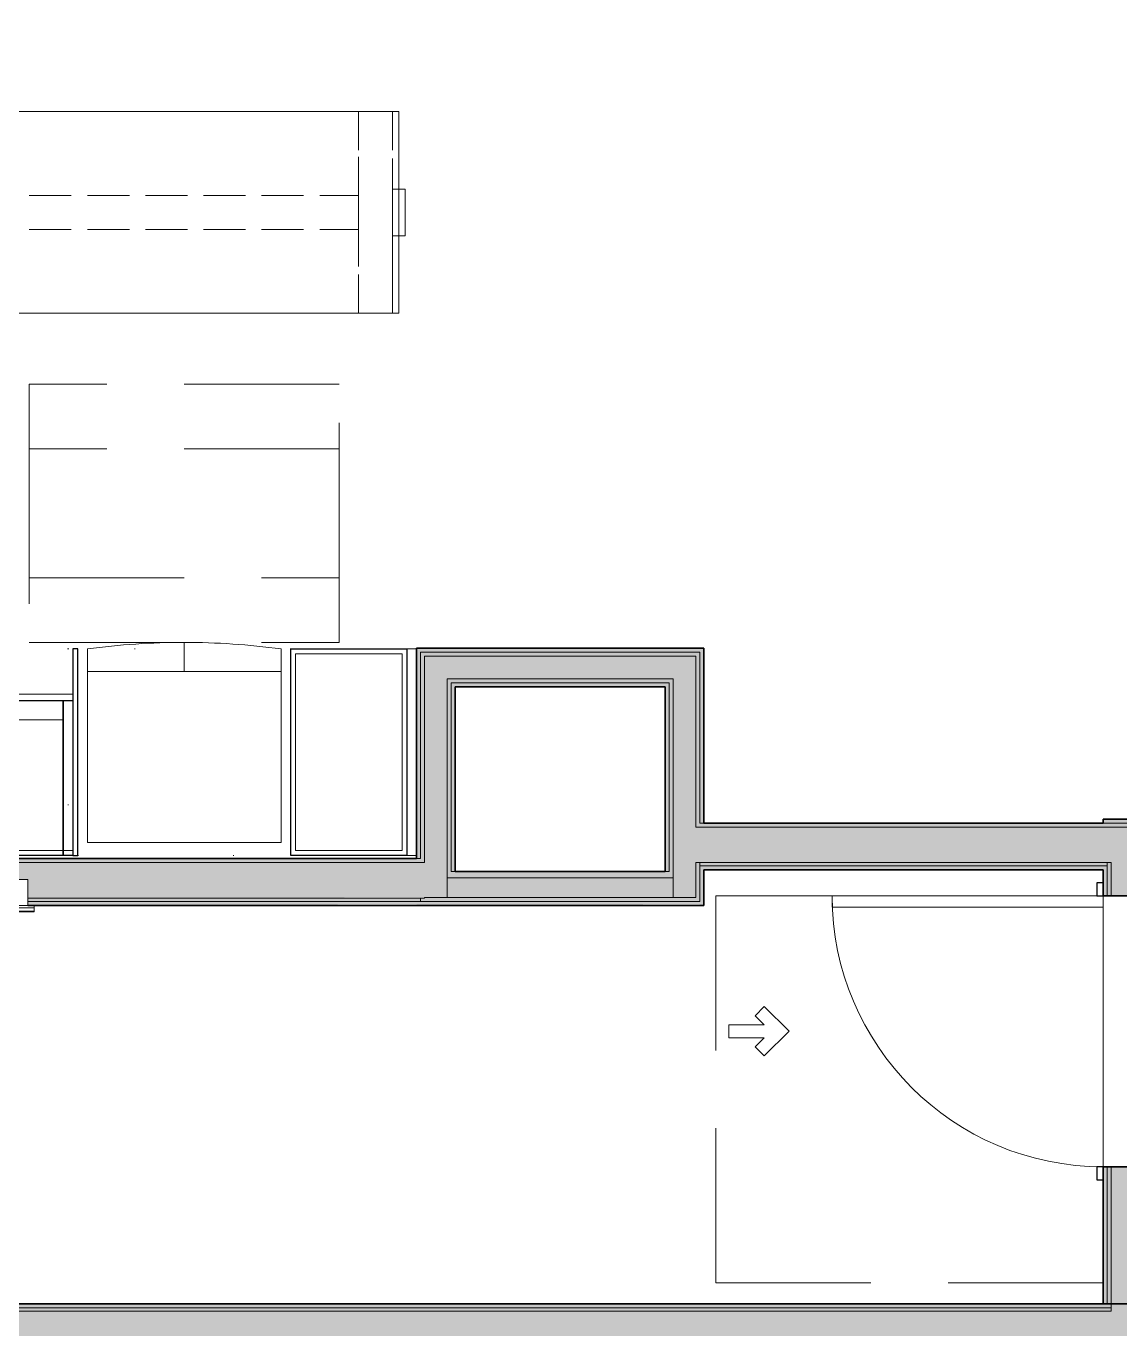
# Model space of a CAD drawing. Header units: inches. Extents: x 6 to 8416, y -388 to 6104.
# Drawn here: x 4673.2 to 4842.6, y 265.3 to 467.2 of the extents above; entities that cross this region are included whole.
import ezdxf

# ---------------------------------------------------------------- set-up
doc = ezdxf.new("R2010")
doc.units = ezdxf.units.IN
doc.header["$MEASUREMENT"] = 0
for name, pattern in [('Dash 1_16_', [48, 24, -24]), ('Dot 1_16_', [24, 0, -24]), ('Hidden 1_16_', [36, 24, -12]), ('Hidden 1_8_', [9, 6, -3])]:
    doc.linetypes.add(name, pattern=pattern)
for name, color, linetype, lineweight in [('A-DOOR', 31, 'Continuous', 18), ('A-DOOR-FRAM', 31, 'Continuous', 25), ('A-GENM', 13, 'Continuous', 18), ('A-ROOM', 32, 'Continuous', 13), ('A-WALL', 113, 'Continuous', 25), ('A-WALL-PATT', 111, 'Continuous', 35), ('I-WALL', 2, 'Continuous', 25), ('Q-CASE', 31, 'Continuous', 18), ('Q-SPCQ', 91, 'Continuous', 18)]:
    doc.layers.add(name, color=color, linetype=linetype, lineweight=lineweight)

# ---------------------------------------------------------------- blocks, each defined once
blk = doc.blocks.new('Single-Flush-ICC ADA-AM - 42_ x 84_-90-6236718-LEVEL 3 - PLAN Copy 1 Copy 1')
at = {"layer": 'A-DOOR'}
for p, q in [((19.25, 46), (21, 46)), ((19.25, 4), (19.25, 46)), ((21, 4), (21, 46)), ((19.25, 4), (21, 4))]:
    blk.add_line(p, q, dxfattribs=at)
at = {"layer": 'A-DOOR', "lineweight": 9}
blk.add_arc((21, 4), 42, 90, 180, dxfattribs=at)
at = {"layer": 'A-DOOR-FRAM'}
for p, q in [((-21, 5), (-23, 5)), ((-23, 5), (-23, 4)), ((-21, 4), (-21, 5)), ((23, 5), (21, 5)), ((21, 5), (21, 4)), ((23, 4), (23, 5)), ((-23, 4), (-21, 4)), ((21, 4), (23, 4)), ((-21, -4), (-23, -4)), ((-23, -4), (-23, -5)), ((-21, -5), (-21, -4)), ((23, -4), (21, -4)), ((21, -4), (21, -5)), ((23, -5), (23, -4)), ((-23, -5), (-21, -5)), ((21, -5), (23, -5))]:
    blk.add_line(p, q, dxfattribs=at)
blk = doc.blocks.new('GM Door Pull Clearance-ICC ADA-AM - GM Door Pull Clearance-ICC ADA-AM-6236719-LEVEL 3 - PLAN Copy 1 Copy 1')
at = {"layer": 'A-GENM', "linetype": 'Hidden 1_16_', "lineweight": 9}
for p, q in [((-39, 4), (-39, 64)), ((-39, 64), (21, 64)), ((21, 64), (21, 5)), ((-1, 62), (-1, 56.5)), ((-1, 62), (1, 62)), ((1, 62), (1, 56.5)), ((-2.41, 57.91), (-3.83, 56.5)), ((-1, 56.5), (-2.41, 57.91)), ((1, 56.5), (2.41, 57.91)), ((2.41, 57.91), (3.83, 56.5)), ((-3.83, 56.5), (0, 52.67)), ((3.83, 56.5), (0, 52.67)), ((21, 4), (-21, 4))]:
    blk.add_line(p, q, dxfattribs=at)
blk = doc.blocks.new('GM KT - Type B_L4_2 - TS - Non-Recessed at Wall-12867566-LEVEL 3 - PLAN Copy 1 Copy 1')
at = {"layer": 'A-GENM', "lineweight": 9}
for p, q in [((-72, 0), (-88.5, 0)), ((-88.5, 0), (-88.5, -0.75)), ((-88.5, -0.75), (-88.5, 0)), ((-88.5, 0), (-72, 0)), ((-0.75, 0), (-88.5, 0)), ((-88.5, 0), (-0.75, 0)), ((-88.5, 0), (-88.5, -0.75)), ((-88.5, 0), (-88.5, -0.75)), ((-88.5, -0.75), (-88.5, -25)), ((-88.5, -25), (-88.5, -0.75)), ((-0.75, -0.75), (-88.5, -0.75)), ((-88.5, -0.75), (-0.75, -0.75)), ((-72, -0.75), (-72, 0)), ((-72, 0), (-72, -0.75)), ((-72, -25), (-72, -0.75)), ((-72, -0.75), (-72, -25)), ((-0.75, 0), (-42, 0)), ((-42, 0), (-42, -0.75)), ((-42, -0.75), (-42, 0)), ((-42, 0), (-0.75, 0)), ((-42, -0.75), (-42, -25)), ((-42, -25), (-42, -0.75)), ((-88.5, -25), (-72, -25)), ((-72, -25), (-88.5, -25)), ((-42, -25), (-25, -25)), ((-25, -25), (-42, -25)), ((-25, -25), (-25, -148.5)), ((-25, -148.5), (-25, -25)), ((-20.87, -48), (-6.62, -48)), ((-6.62, -48), (-20.87, -48)), ((-21.62, -68.25), (-21.62, -48.75)), ((-21.62, -48.75), (-21.62, -68.25)), ((-5.87, -48.75), (-5.87, -58.12)), ((-5.87, -58.12), (-5.87, -48.75)), ((-5.87, -58.12), (-5.87, -58.81)), ((-5.87, -58.81), (-5.87, -58.12)), ((-5.87, -58.88), (-5.87, -68.25)), ((-5.87, -68.25), (-5.87, -58.88)), ((-6.62, -69), (-20.87, -69)), ((-20.87, -69), (-6.62, -69)), ((-0.75, -148.5), (-0.75, -128.5)), ((-0.75, -128.5), (-0.75, -148.5)), ((0, -148.5), (0, -128.5)), ((0, -128.5), (0, -148.5)), ((0, -148.5), (0, -128.5)), ((0, -128.5), (0, -148.5)), ((-25, -148.5), (-0.75, -148.5)), ((-0.75, -148.5), (-25, -148.5)), ((-0.75, -148.5), (0, -148.5)), ((0, -148.5), (-0.75, -148.5)), ((0, -148.5), (-0.75, -148.5)), ((-0.75, -148.5), (0, -148.5))]:
    blk.add_line(p, q, dxfattribs=at)
for centre, start, end in [((-20.87, -48.75), 90, 180), ((-20.87, -48.75), 90, 180), ((-6.62, -48.75), 360, 90), ((-6.62, -48.75), 360, 90), ((-20.87, -68.25), 180, 270), ((-20.87, -68.25), 180, 270), ((-6.62, -68.25), 270, 360), ((-6.62, -68.25), 270, 360)]:
    blk.add_arc(centre, 0.75, start, end, dxfattribs=at)
blk = doc.blocks.new('CW - LW - Filler - AM - 1 1_2_ W x 24_ D x H-V881-LEVEL 3 - PLAN Copy 1 Copy 1')
at = {"layer": 'Q-CASE', "lineweight": 9}
for p, q in [((18.24, 0), (18.24, -0.75)), ((18.24, -0.75), (18.24, 0)), ((18.24, 0), (19.74, 0)), ((19.74, 0), (18.24, 0)), ((18.24, -0.75), (18.24, 0)), ((18.24, 0), (19.74, 0)), ((18.24, -0.75), (18.24, -24)), ((18.24, -24), (18.24, -0.75)), ((18.24, -24), (18.24, -0.75)), ((19.74, 0), (19.74, -0.75)), ((19.74, -0.75), (19.74, 0)), ((19.74, 0), (19.74, -0.75)), ((19.74, -0.75), (19.74, -24)), ((19.74, -21), (19.74, -0.75)), ((19.74, -0.75), (19.74, -21)), ((19.74, -24), (19.74, -21)), ((19.74, -21), (19.74, -24)), ((19.74, -24), (18.24, -24)), ((19.74, -24), (18.24, -24)), ((19.74, -24), (18.24, -24)), ((18.24, -24), (19.74, -24))]:
    blk.add_line(p, q, dxfattribs=at)
at = {"layer": 'Q-CASE', "lineweight": 25}
for p, q in [((18.24, -0.75), (18.24, 0)), ((18.24, 0), (19.74, 0)), ((18.24, -24), (18.24, -0.75)), ((19.74, 0), (19.74, -0.75)), ((19.74, -0.75), (19.74, -24)), ((19.74, -24), (18.24, -24))]:
    blk.add_line(p, q, dxfattribs=at)
blk = doc.blocks.new('CW - UP - Filler - AM - 1 1_2_ W x 14_ D x H-2223693-LEVEL 3 - PLAN Copy 1 Copy 1')
at = {"layer": 'Q-CASE', "linetype": 'Dot 1_16_', "lineweight": 9}
for p, q in [((17.49, 0), (18.99, 0)), ((18.99, -14), (17.49, -14))]:
    blk.add_line(p, q, dxfattribs=at)
blk = doc.blocks.new('CW - UP - Single Door - AM - 15_ W x 14_ D x H-5099638-LEVEL 3 - PLAN Copy 1 Copy 1')
at = {"layer": 'Q-CASE', "linetype": 'Dot 1_16_', "lineweight": 9}
for p, q in [((3.74, 0), (18.74, 0)), ((18.74, -14), (3.74, -14))]:
    blk.add_line(p, q, dxfattribs=at)
blk = doc.blocks.new('CW - LW - Single Door _ Drawer - AM - 15_ W x 24_ D x H - 6_ Top Drawer-V887-LEVEL 3 - PLAN Copy 1 Copy 1')
at = {"layer": 'Q-CASE', "lineweight": 9}
for p, q in [((3.74, 0), (3.74, -0.75)), ((3.74, -0.75), (3.74, 0)), ((3.74, 0), (18.74, 0)), ((18.74, 0), (3.74, 0)), ((18.74, 0), (18.74, -0.75)), ((18.74, -0.75), (18.74, 0)), ((3.74, 0), (3.74, -0.75)), ((3.74, -0.75), (3.74, 0)), ((3.74, 0), (18.74, 0)), ((18.74, 0), (3.74, 0)), ((3.74, -0.75), (3.74, -21)), ((3.74, -21), (3.74, -0.75)), ((3.74, -0.75), (3.74, -24)), ((3.74, -24), (3.74, -0.75)), ((18.74, 0), (18.74, -0.75)), ((18.74, -0.75), (18.74, 0)), ((18.74, -0.75), (18.74, -21)), ((18.74, -21), (18.74, -0.75)), ((18.74, -0.75), (18.74, -24)), ((18.74, -24), (18.74, -0.75)), ((18.74, -21), (3.74, -21)), ((18.74, -21), (3.74, -21)), ((18.74, -24), (3.74, -24)), ((18.74, -24), (3.74, -24)), ((3.74, -24), (18.74, -24))]:
    blk.add_line(p, q, dxfattribs=at)
at = {"layer": 'Q-CASE', "lineweight": 25}
for p, q in [((3.74, -0.75), (3.74, 0)), ((3.74, 0), (18.74, 0)), ((3.74, -24), (3.74, -0.75)), ((18.74, 0), (18.74, -0.75)), ((18.74, -0.75), (18.74, -24)), ((18.74, -24), (3.74, -24))]:
    blk.add_line(p, q, dxfattribs=at)
blk = doc.blocks.new('CW - FL - Single UP _ LW Doors - AM - 18_ W x 32_ D x H-V890-LEVEL 3 - PLAN Copy 1 Copy 1')
at = {"layer": 'Q-CASE', "lineweight": 9}
for p, q in [((0.74, 0), (0.74, 32)), ((18.74, 32), (0.74, 32)), ((0.74, 32), (18.74, 32)), ((0.74, 0), (0.74, 32)), ((0.74, 32), (18.74, 32)), ((1.49, 31.25), (17.99, 31.25)), ((1.49, 0.75), (1.49, 31.25)), ((1.49, 31.25), (1.49, 0.75)), ((17.99, 31.25), (1.49, 31.25)), ((17.99, 31.25), (17.99, 0.75)), ((17.99, 0.75), (17.99, 31.25)), ((18.74, 32), (18.74, 0)), ((18.74, 32), (18.74, 0)), ((18.74, 32), (18.74, 29)), ((18.74, 32), (18.74, 0)), ((18.74, 0), (0.74, 0)), ((18.74, 0), (0.74, 0)), ((0.74, 0), (18.74, 0)), ((17.99, 0.75), (1.49, 0.75)), ((1.49, 0.75), (17.99, 0.75))]:
    blk.add_line(p, q, dxfattribs=at)
at = {"layer": 'Q-CASE', "lineweight": 25}
for p, q in [((0.74, 0), (0.74, 32)), ((0.74, 32), (18.74, 32)), ((18.74, 32), (18.74, 0)), ((18.74, 0), (0.74, 0))]:
    blk.add_line(p, q, dxfattribs=at)
blk = doc.blocks.new('CW - LW - Filler - AM - 0 3_4_ W x 32_ D x H-V891-LEVEL 3 - PLAN Copy 1 Copy 1')
at = {"layer": 'Q-CASE', "lineweight": 9}
for p, q in [((18.61, 25), (18.61, 32)), ((19.36, 32), (18.61, 32)), ((18.61, 32), (19.36, 32)), ((18.61, 0), (18.61, 32)), ((19.36, 32), (18.61, 32)), ((18.61, 32), (18.61, 25)), ((18.61, 32), (19.36, 32)), ((19.36, 32), (19.36, 0)), ((19.36, 32), (19.36, 0)), ((19.36, 0), (19.36, 32)), ((18.61, 24), (18.61, 25)), ((18.61, 25), (18.61, 24)), ((18.61, 0.75), (18.61, 24)), ((18.61, 24), (18.61, 0.75)), ((18.61, 0), (18.61, 0.75)), ((18.61, 0.75), (18.61, 0)), ((19.36, 0), (18.61, 0)), ((19.36, 0), (18.61, 0)), ((18.61, 0), (19.36, 0))]:
    blk.add_line(p, q, dxfattribs=at)
at = {"layer": 'Q-CASE', "lineweight": 25}
for p, q in [((19.36, 32), (18.61, 32)), ((18.61, 32), (18.61, 0)), ((19.36, 0), (19.36, 32)), ((18.61, 0), (19.36, 0))]:
    blk.add_line(p, q, dxfattribs=at)
blk = doc.blocks.new('CW - LW - Filler - Toe Kick - AM - 1 1_2_ W x 32_ D x H-V892-LEVEL 3 - PLAN Copy 1 Copy 1')
at = {"layer": 'Q-CASE', "lineweight": 9}
for p, q in [((18.24, 0), (18.24, 32)), ((18.24, 32), (19.74, 32)), ((18.24, 32), (19.74, 32)), ((18.24, 0), (18.24, 32)), ((18.24, 32), (18.24, 0)), ((18.24, 32), (19.74, 32)), ((18.24, 32), (19.74, 32)), ((19.74, 32), (19.74, 0)), ((19.74, 32), (19.74, 0)), ((19.74, 0), (19.74, 32)), ((19.74, 0), (18.24, 0)), ((19.74, 0), (18.24, 0)), ((18.24, 0), (19.74, 0))]:
    blk.add_line(p, q, dxfattribs=at)
blk = doc.blocks.new('CW - UP - Filler - AM - 1 1_2_ W x 32_ D x H-2223518-LEVEL 3 - PLAN Copy 1 Copy 1')
at = {"layer": 'Q-CASE', "linetype": 'Dot 1_16_', "lineweight": 9}
for p, q in [((18.99, 32), (17.49, 32)), ((17.49, 32), (17.49, 0)), ((17.49, 0), (18.99, 0))]:
    blk.add_line(p, q, dxfattribs=at)
blk = doc.blocks.new('CW - UP - Double Doors - AM - 33_ W x 32_ D x H-2223519-LEVEL 3 - PLAN Copy 1 Copy 1')
at = {"layer": 'Q-CASE', "linetype": 'Dot 1_16_', "lineweight": 9}
for p, q in [((18.74, 32), (-14.26, 32)), ((-14.26, 0), (18.74, 0))]:
    blk.add_line(p, q, dxfattribs=at)
blk = doc.blocks.new('z Nested-Refrigerator-French Door-AM - z Nested-Refrigerator-French Door-AM-17862062-LEVEL 3 - PLAN Copy 1 Copy 1')
at = {"layer": 'Q-SPCQ'}
for p, q in [((0.1875, 26.5), (0.1875, 31)), ((-14.8125, 0), (-14.8125, 30)), ((15.1875, 30), (15.1875, 0)), ((-14.8125, 26.5), (15.1875, 26.5)), ((15.1875, 0), (-14.8125, 0))]:
    blk.add_line(p, q, dxfattribs=at)
for start, end in [(90, 97.62815), (82.37185, 90)]:
    blk.add_arc((0.1875, -82), 113, start, end, dxfattribs=at)
blk = doc.blocks.new('z Nested-Clearance-Rectangle-AM - Clearance-2223516-LEVEL 3 - PLAN Copy 1 Copy 1')
at = {"layer": 'A-GENM', "linetype": 'Hidden 1_16_', "lineweight": 9}
for p, q in [((15, 48), (-15, 48)), ((-15, 48), (-15, 0)), ((15, 0), (15, 48)), ((-15, 0), (15, 0))]:
    blk.add_line(p, q, dxfattribs=at)
blk = doc.blocks.new('GM IS - Type B_5 - island small AM - Type B - Island 4 - 6_ WIDE-V1015-LEVEL 3 - PLAN Copy 1 Copy 1')
at = {"layer": 'A-GENM', "lineweight": 9}
for p, q in [((0, 31.25), (-72, 31.25)), ((-72, 31.25), (-72, 0)), ((-72, 0), (-72, 31.25)), ((-72, 31.25), (0, 31.25)), ((0, 0), (0, 31.25)), ((0, 31.25), (0, 0)), ((-72, 0), (0, 0)), ((0, 0), (-72, 0))]:
    blk.add_line(p, q, dxfattribs=at)
at = {"layer": 'A-GENM', "linetype": 'Hidden 1_8_', "lineweight": 9}
for p, q in [((-71, 31.25), (-71, 0)), ((-65.75, 31.25), (-71, 31.25)), ((-71, 31.25), (-65.75, 31.25)), ((-71, 19.25), (-71, 31.25)), ((-71, 31.25), (-71, 0)), ((-65.75, 31.25), (-71, 31.25)), ((-71, 31.25), (-65.75, 31.25)), ((-71, 19.25), (-71, 31.25)), ((-71, 0), (-71, 31.25)), ((-71, 31.25), (-71, 0)), ((-71, 31.25), (-65.75, 31.25)), ((-65.75, 0), (-65.75, 31.25)), ((-65.75, 31.25), (-65.75, 18.25)), ((-65.75, 0), (-65.75, 31.25)), ((-65.75, 31.25), (-65.75, 18.25)), ((-65.75, 31.25), (-65.75, 0)), ((-6.25, 31.25), (-6.25, 0)), ((-1, 31.25), (-6.25, 31.25)), ((-6.25, 31.25), (-1, 31.25)), ((-6.25, 18.25), (-6.25, 31.25)), ((-6.25, 31.25), (-6.25, 0)), ((-6.25, 31.25), (-1, 31.25)), ((-1, 0), (-1, 31.25)), ((-1, 31.25), (-1, 19.25)), ((-1, 31.25), (-1, 0)), ((-71, 12), (-71, 19.25)), ((-71, 12), (-71, 19.25)), ((-6.25, 18.25), (-65.75, 18.25)), ((-65.75, 18.25), (-65.75, 13)), ((-65.75, 13), (-65.75, 18.25)), ((-65.75, 18.25), (-6.25, 18.25)), ((-65.75, 18.25), (-65.75, 13)), ((-65.75, 18.25), (-65.75, 13)), ((-65.75, 18.25), (-6.25, 18.25)), ((-6.25, 13), (-6.25, 18.25)), ((-6.25, 18.25), (-6.25, 13)), ((-6.25, 13), (-6.25, 18.25)), ((-1, 19.25), (-1, 12)), ((-65.75, 13), (-6.25, 13)), ((-6.25, 13), (-65.75, 13)), ((-65.75, 13), (-65.75, 0)), ((-65.75, 13), (-65.75, 0)), ((-6.25, 13), (-65.75, 13)), ((-6.25, 0), (-6.25, 13)), ((-71, 0), (-71, 12)), ((-71, 0), (-71, 12)), ((-1, 12), (-1, 0)), ((-71, 0), (-65.75, 0)), ((-65.75, 0), (-71, 0)), ((-71, 0), (-65.75, 0)), ((-65.75, 0), (-71, 0)), ((-71, 0), (-65.75, 0)), ((-6.25, 0), (-1, 0)), ((-1, 0), (-6.25, 0)), ((-6.25, 0), (-1, 0))]:
    blk.add_line(p, q, dxfattribs=at)
blk = doc.blocks.new('GM Outlet Zone-AM - GM Outlet Zone-AM-V1029-LEVEL 3 - PLAN Copy 1 Copy 1')
at = {"layer": 'A-GENM', "linetype": 'Dash 1_16_', "lineweight": 9}
for p, q in [((-3.62, 0), (3.63, 0)), ((3.63, 0), (-3.62, 0)), ((-3.62, -1), (-3.62, 0)), ((-3.62, 0), (-3.62, -1)), ((-3.62, -2), (-3.62, -1)), ((-3.62, -1), (-3.62, -2)), ((-3.62, -2), (3.63, -2)), ((3.63, -2), (-3.62, -2)), ((3.63, 0), (3.63, -1)), ((3.63, 0), (3.63, -1)), ((3.63, -1), (3.63, -2)), ((3.63, -1), (3.63, -2))]:
    blk.add_line(p, q, dxfattribs=at)
blk = doc.blocks.new('SE Fire Extinguisher Cabinet-Semi Recessed-WH-AM - 9 1_2 x 5 x 24_-19824902-LEVEL 3 - PLAN Copy 1 Copy 1')
at = {"layer": 'Q-SPCQ'}
for p, q in [((-9.07, 3.62), (-9.07, 4.62)), ((-9.07, 4.62), (0.43, 4.62)), ((-9.07, 3.62), (-9.07, 4.5)), ((-9.07, 4.5), (0.43, 4.5)), ((0.43, 4.62), (0.43, 3.62)), ((0.43, 4.5), (0.43, 3.62)), ((-9.07, 4), (0.43, 4)), ((0.43, 3.62), (-9.07, 3.62)), ((-0.57, 3.62), (-8.07, 3.62)), ((-8.07, 3.62), (-8.07, -0.38)), ((-0.57, -0.38), (-0.57, 3.62)), ((-8.07, -0.38), (-0.57, -0.38))]:
    blk.add_line(p, q, dxfattribs=at)

msp = doc.modelspace()

# ---------------------------------------------------------------- hatches: boundary and pattern name
at = {"layer": 'A-WALL-PATT'}
for points in [[(4772.16533733, 370.18577679), (4777.54033733, 370.18577679), (4777.54033733, 370.81077679), (4733.66533733, 370.81077679), (4733.66533733, 370.18577679), (4747.18553685, 370.18577679)], [(4747.18553685, 369.56077679), (4776.91533733, 369.56077679), (4776.91533733, 370.18577679), (4734.29033733, 370.18577679), (4734.29033733, 369.56077679), (4734.91533733, 369.56077679)], [(4772.79033733, 365.43577679), (4772.79033733, 366.06077679), (4738.41533733, 366.06077679), (4738.41533733, 365.43577679), (4772.16533733, 365.43577679)], [(4739.04033733, 335.18577679), (4739.04033733, 365.43577679), (4738.41533733, 365.43577679), (4738.41533733, 335.18577679)], [(4773.41533733, 335.18577679), (4773.41533733, 366.06077679), (4772.79033733, 366.06077679), (4772.79033733, 335.18577679)], [(4739.66533733, 336.18577679), (4739.66533733, 364.81077679), (4739.04033733, 364.81077679), (4739.04033733, 336.18577679)], [(4734.29033733, 337.56077679), (4734.29033733, 338.18577679), (4592.04033733, 338.18577679), (4592.04033733, 337.56077679), (4733.66533733, 337.56077679)], [(4772.16533733, 335.18577679), (4772.79033733, 335.18577679), (4772.79033733, 336.18577679), (4739.04033733, 336.18577679), (4739.04033733, 335.18577679), (4764.05678685, 335.18577679)], [(4831.54178685, 336.43577679), (4840.04033733, 336.43577679), (4840.04033733, 337.06077679), (4778.16533733, 337.06077679), (4778.16533733, 336.43577679), (4814.67053685, 336.43577679)], [(4776.91533733, 331.56077679), (4776.91533733, 332.18577679), (4734.91533733, 332.06077679), (4734.91533733, 331.56077679), (4772.16533733, 331.56077679)]]:
    msp.add_hatch(color=10, dxfattribs=at).paths.add_polyline_path(points)
at = {"layer": 'A-WALL-PATT', "lineweight": 25}
h = msp.add_hatch(color=10, dxfattribs=at)
h.paths.add_polyline_path([(4734.29033733, 330.93577679), (4734.29033733, 331.56077679), (4733.66533733, 331.56077679), (4733.66533733, 330.93577679)])
h.paths.add_polyline_path([(4734.29033733, 338.18577679), (4734.29033733, 370.18577679), (4733.66533733, 370.18577679), (4733.66533733, 338.18577679)])
at = {"layer": 'A-WALL-PATT'}
h = msp.add_hatch(color=10, dxfattribs=at)
h.paths.add_polyline_path([(4734.29033733, 331.56077679), (4734.91533733, 331.56077679), (4734.91533733, 332.06077679), (4734.29033733, 332.06077679)])
h.paths.add_polyline_path([(4734.29033733, 337.56077679), (4734.91533733, 337.56077679), (4734.91533733, 369.56077679), (4734.29033733, 369.56077679), (4734.29033733, 338.18577679)])
h = msp.add_hatch(color=10, dxfattribs=at)
h.paths.add_polyline_path([(4777.54033733, 331.56077679), (4777.54033733, 337.56077679), (4776.91533733, 337.56077679), (4776.91533733, 331.56077679)])
h.paths.add_polyline_path([(4777.54033733, 343.06077679), (4777.54033733, 370.18577679), (4776.91533733, 370.18577679), (4776.91533733, 343.06077679)])
h = msp.add_hatch(color=10, dxfattribs=at)
h.paths.add_polyline_path([(4777.54033733, 330.93577679), (4778.16533733, 331.11156081), (4778.16533733, 337.06077679), (4777.54033733, 337.06077679), (4777.54033733, 331.11156081)])
h.paths.add_polyline_path([(4778.16533733, 343.68577679), (4778.16533733, 370.81077679), (4777.54033733, 370.81077679), (4777.54033733, 343.68577679)])
at = {"layer": 'A-WALL-PATT', "lineweight": 25}
for points in [[(4772.16533733, 364.81077679), (4772.16533733, 365.43577679), (4739.04033733, 365.43577679), (4739.04033733, 364.81077679), (4747.18553685, 364.81077679)], [(4772.16533733, 336.18577679), (4772.79033733, 336.18577679), (4772.79033733, 365.43577679), (4772.16533733, 365.43577679), (4772.16533733, 340.95243581)], [(4831.54178685, 343.06077679), (4840.66533733, 343.06077679), (4840.66533733, 343.68577679), (4777.54033733, 343.68577679), (4777.54033733, 343.06077679), (4814.67053685, 343.06077679)], [(4734.29033733, 330.93577679), (4777.54033733, 331.11156081), (4777.54033733, 331.56077679), (4734.29033733, 331.56077679), (4734.29033733, 331.11156081)], [(4840.04033733, 268.56077679), (4840.66533733, 268.56077679), (4840.66533733, 269.18577679), (4529.54033733, 269.18577679), (4529.54033733, 268.56077679), (4831.54178685, 268.56077679)]]:
    msp.add_hatch(color=10, dxfattribs=at).paths.add_polyline_path(points)
at = {"layer": 'A-WALL-PATT'}
h = msp.add_hatch(color=10, dxfattribs=at)
h.paths.add_polyline_path([(4840.66533733, 269.18577679), (4840.66533733, 290.43577679), (4840.04033733, 290.43577679), (4840.04033733, 269.18577679)])
h.paths.add_polyline_path([(4840.04033733, 332.43577679), (4840.66533733, 332.43577679), (4840.66533733, 337.06077679), (4840.04033733, 337.06077679), (4840.04033733, 336.43577679)])
h.paths.add_polyline_path([(4840.66533733, 343.68577679), (4840.66533733, 344.31077679), (4840.04033733, 344.31077679), (4840.04033733, 343.68577679)])
h = msp.add_hatch(color=10, dxfattribs=at)
h.paths.add_polyline_path([(4973.54033733, 343.68577679), (4973.54033733, 344.31077679), (4969.41533733, 344.31077679), (4969.41533733, 343.68577679)])
h.paths.add_polyline_path([(4915.89803685, 343.68577679), (4944.16533733, 343.68577679), (4944.16533733, 344.31077679), (4840.66533733, 344.31077679), (4840.66533733, 343.68577679), (4882.15553685, 343.68577679)])
h.paths.add_polyline_path([(4957.41533733, 343.68577679), (4957.41533733, 344.31077679), (4950.91533733, 344.31077679), (4950.91533733, 343.68577679)])
h = msp.add_hatch(color=10, dxfattribs=at)
h.paths.add_polyline_path([(4841.29033733, 269.18577679), (4841.29033733, 290.43577679), (4840.66533733, 290.43577679), (4840.66533733, 269.18577679)])
h.paths.add_polyline_path([(4840.66533733, 332.43577679), (4841.29033733, 332.43577679), (4841.29033733, 337.56077679), (4840.66533733, 337.56077679), (4840.66533733, 337.06077679)])
h.paths.add_polyline_path([(4841.29033733, 343.06077679), (4841.29033733, 343.68577679), (4840.66533733, 343.68577679), (4840.66533733, 343.06077679)])
h = msp.add_hatch(color=10, dxfattribs=at)
h.paths.add_polyline_path([(4974.16533733, 343.06077679), (4974.16533733, 343.68577679), (4969.41533733, 343.68577679), (4969.41533733, 343.06077679), (4973.54033733, 343.06077679)])
h.paths.add_polyline_path([(4848.04033733, 343.06077679), (4944.79033733, 343.06077679), (4944.79033733, 343.68577679), (4841.29033733, 343.68577679), (4841.29033733, 343.06077679), (4846.79033733, 343.06077679)])
h.paths.add_polyline_path([(4950.29033733, 343.06077679), (4957.41533733, 343.06077679), (4957.41533733, 343.68577679), (4950.29033733, 343.68577679)])
at = {"layer": 'A-WALL-PATT', "lineweight": 25}
h = msp.add_hatch(color=10, dxfattribs=at)
h.paths.add_polyline_path([(4592.66533733, 330.93577679), (4665.91533733, 331.11156081), (4665.91533733, 331.56077679), (4592.66533733, 331.56077679), (4592.66533733, 331.11156081)])
h.paths.add_polyline_path([(4673.41533733, 330.93577679), (4733.66533733, 331.11156081), (4733.66533733, 331.56077679), (4673.41533733, 331.56077679), (4673.41533733, 331.11156081)])
at = {"layer": 'A-WALL-PATT'}
h = msp.add_hatch(color=10, dxfattribs=at)
h.paths.add_polyline_path([(4841.29033733, -23.81422321), (4841.29033733, 262.56077679), (4840.66533733, 262.56077679), (4840.66533733, -23.81422321)])
h.paths.add_polyline_path([(4840.66533733, 268.56077679), (4841.29033733, 268.56077679), (4841.29033733, 269.18577679), (4840.66533733, 269.18577679)])
at = {"layer": 'I-WALL'}
for points in [[(4773.41533733, 366.06077679), (4773.41533733, 369.56077679), (4734.91533733, 369.56077679), (4734.91533733, 366.06077679), (4772.79033733, 366.06077679)], [(4776.91533733, 332.18577679), (4776.91533733, 369.56077679), (4773.41533733, 369.56077679), (4773.41533733, 332.18577679)], [(4734.91533733, 332.18577679), (4738.41533733, 332.18577679), (4738.41533733, 366.06077679), (4734.91533733, 366.06077679), (4734.91533733, 337.56077679)], [(4778.16533733, 337.56077679), (4841.29033733, 337.56077679), (4841.29033733, 343.06077679), (4776.91533733, 343.06077679), (4776.91533733, 337.56077679), (4777.54033733, 337.56077679)], [(4665.91533733, 332.06077679), (4665.91533733, 334.93577679), (4673.41533733, 334.93577679), (4673.41533733, 332.06077679), (4734.91533733, 332.18577679), (4734.91533733, 337.56077679), (4591.41533733, 337.56077679), (4591.41533733, 332.18577679), (4592.66533733, 332.06077679), (4612.21553685, 332.06077679)], [(4778.16533733, 337.06077679), (4840.66533733, 337.06077679), (4840.66533733, 337.56077679), (4777.54033733, 337.56077679), (4777.54033733, 337.06077679)], [(4773.41533733, 332.18577679), (4773.41533733, 335.18577679), (4738.41533733, 335.18577679), (4738.41533733, 332.18577679), (4772.16533733, 332.18577679)], [(4831.54178685, 268.06077679), (4841.29033733, 268.06077679), (4841.29033733, 268.56077679), (4529.54033733, 268.56077679), (4529.54033733, 268.06077679), (4814.67053685, 268.06077679)], [(4846.79033733, -24.43922321), (4846.79033733, 269.18577679), (4841.29033733, 269.18577679), (4841.29033733, -24.43922321)], [(4841.29033733, 262.56077679), (4841.29033733, 268.06077679), (4529.54033733, 268.06077679), (4529.54033733, 262.56077679), (4840.66533733, 262.56077679)]]:
    msp.add_hatch(color=10, dxfattribs=at).paths.add_polyline_path(points)
h = msp.add_hatch(color=10, dxfattribs=at)
h.paths.add_polyline_path([(4846.79033733, 269.18577679), (4846.79033733, 290.43577679), (4841.29033733, 290.43577679), (4841.29033733, 269.18577679)])
h.paths.add_polyline_path([(4846.79033733, 332.43577679), (4846.79033733, 343.06077679), (4841.29033733, 343.06077679), (4841.29033733, 332.43577679)])
h = msp.add_hatch(color=10, dxfattribs=at)
h.paths.add_polyline_path([(4713.44303685, 331.56077679), (4734.29033733, 331.56077679), (4734.29033733, 332.06077679), (4673.41533733, 332.06077679), (4673.41533733, 331.56077679), (4679.70053685, 331.56077679)])
h.paths.add_polyline_path([(4665.91533733, 331.56077679), (4665.91533733, 332.06077679), (4592.04033733, 332.06077679), (4592.04033733, 331.56077679), (4612.21553685, 331.56077679)])

# ---------------------------------------------------------------- linework, layer by layer
at = {"layer": 'A-ROOM', "lineweight": 9, "flags": 128}
for points in [[(4853.04033733, 563.31077679), (4785.54033733, 563.31077679), (4785.54033733, 914.43577679), (4659.54033733, 914.43577679), (4659.54033733, 912.43577679), (4549.66358475, 912.43577679), (4549.66358475, 883.68577679), (4500.91533733, 883.68577679), (4500.91533733, 499.68577679), (4500.41533733, 499.68577679), (4500.41533733, 467.18577679), (4592.66533733, 467.18577679), (4592.66533733, 398.49858278), (4592.66533733, 394.43577679), (4592.66533733, 338.18577679), (4733.66533733, 338.18577679), (4733.66533733, 370.81077679), (4778.16533733, 370.81077679), (4778.16533733, 343.68577679), (4844.04033733, 343.68577679)], [(4431.41533733, 807.68577679), (4431.41533733, 344.18577679), (4431.41533733, 269.18577679), (4529.54033733, 269.18577679), (4836.66533733, 269.18577679), (4840.04033733, 269.18577679), (4840.04033733, 271.58477679), (4840.04033733, 336.43577679), (4778.16533733, 336.43577679), (4778.16533733, 330.93577679), (4736.66533733, 330.93577679), (4588.66533733, 330.93577679), (4493.16533733, 330.93577679), (4493.16533733, 394.43577679), (4493.16533733, 398.49858278), (4493.16533733, 463.56077679), (4493.16533733, 499.68577679)]]:
    msp.add_lwpolyline(points, dxfattribs=at)
at = {"layer": 'A-WALL', "lineweight": 9}
for p, q in [((4777.54033733, 370.18577679), (4734.29033733, 370.18577679)), ((4734.29033733, 338.18577679), (4734.29033733, 370.18577679)), ((4776.91533733, 369.56077679), (4734.91533733, 369.56077679)), ((4734.91533733, 337.56077679), (4734.91533733, 369.56077679)), ((4776.91533733, 343.06077679), (4776.91533733, 369.56077679)), ((4777.54033733, 343.68577679), (4777.54033733, 370.18577679)), ((4773.41533733, 366.06077679), (4738.41533733, 366.06077679)), ((4738.41533733, 332.18577679), (4738.41533733, 366.06077679)), ((4772.79033733, 365.43577679), (4739.04033733, 365.43577679)), ((4739.04033733, 336.18577679), (4739.04033733, 365.43577679)), ((4772.79033733, 336.18577679), (4772.79033733, 365.43577679)), ((4773.41533733, 366.06077679), (4773.41533733, 332.18577679)), ((4778.16533733, 343.68577679), (4777.54033733, 343.68577679)), ((4944.16533733, 343.68577679), (4840.04033733, 343.68577679)), ((4944.79033733, 343.06077679), (4776.91533733, 343.06077679)), ((4734.91533733, 337.56077679), (4591.41533733, 337.56077679)), ((4734.29033733, 338.18577679), (4733.66533733, 338.18577679)), ((4776.91533733, 337.56077679), (4841.29033733, 337.56077679)), ((4776.91533733, 332.18577679), (4776.91533733, 337.56077679)), ((4777.54033733, 331.56077679), (4777.54033733, 337.56077679)), ((4840.66533733, 337.56077679), (4840.66533733, 332.43577679)), ((4841.29033733, 337.56077679), (4841.29033733, 332.43577679)), ((4773.41533733, 335.18577679), (4738.41533733, 335.18577679)), ((4739.66533733, 336.18577679), (4739.04033733, 336.18577679)), ((4772.79033733, 336.18577679), (4772.16533733, 336.18577679)), ((4777.54033733, 337.06077679), (4840.66533733, 337.06077679)), ((4734.91533733, 332.06077679), (4673.41533733, 332.06077679)), ((4777.54033733, 331.56077679), (4673.41533733, 331.56077679)), ((4734.29033733, 332.06077679), (4734.29033733, 331.56077679)), ((4734.91533733, 332.18577679), (4734.91533733, 332.06077679)), ((4776.91533733, 332.18577679), (4734.91533733, 332.18577679)), ((4840.66533733, 290.43577679), (4840.66533733, 269.18577679)), ((4841.29033733, 290.43577679), (4841.29033733, 268.06077679)), ((4524.41533733, 268.56077679), (4841.29033733, 268.56077679)), ((4524.41533733, 268.06077679), (4841.29033733, 268.06077679))]:
    msp.add_line(p, q, dxfattribs=at)
at = {"layer": 'I-WALL', "lineweight": 35}
for p, q in [((4778.16533733, 370.81077679), (4733.66533733, 370.81077679)), ((4733.66533733, 370.81077679), (4733.66533733, 338.18577679)), ((4778.16533733, 343.68577679), (4778.16533733, 370.81077679)), ((4739.66533733, 364.81077679), (4772.16533733, 364.81077679)), ((4739.66533733, 336.18577679), (4739.66533733, 364.81077679)), ((4772.16533733, 364.81077679), (4772.16533733, 336.18577679)), ((4840.04033733, 343.68577679), (4778.16533733, 343.68577679)), ((4943.54033733, 344.31077679), (4840.04033733, 344.31077679)), ((4840.04033733, 344.31077679), (4840.04033733, 343.68577679)), ((4733.66533733, 338.18577679), (4592.66533733, 338.18577679)), ((4772.16533733, 336.18577679), (4739.66533733, 336.18577679)), ((4778.16533733, 336.43577679), (4840.04033733, 336.43577679)), ((4778.16533733, 330.93577679), (4778.16533733, 336.43577679)), ((4840.04033733, 336.43577679), (4840.04033733, 332.43577679)), ((4840.04033733, 332.43577679), (4848.04033733, 332.43577679)), ((4673.41533733, 330.93577679), (4778.16533733, 330.93577679)), ((4848.04033733, 290.43577679), (4840.04033733, 290.43577679)), ((4840.04033733, 290.43577679), (4840.04033733, 269.18577679)), ((5005.16533733, 269.18577679), (4524.41533733, 269.18577679))]:
    msp.add_line(p, q, dxfattribs=at)

# ---------------------------------------------------------------- block references
at = {"layer": 'A-DOOR', "rotation": 89.99999999999987}
msp.add_blockref('Single-Flush-ICC ADA-AM - 42_ x 84_-90-6236718-LEVEL 3 - PLAN Copy 1 Copy 1', (4844.04033733, 311.43577679), dxfattribs=at)
at = {"layer": 'A-GENM', "lineweight": 9, "rotation": 180}
msp.add_blockref('GM KT - Type B_L4_2 - TS - Non-Recessed at Wall-12867566-LEVEL 3 - PLAN Copy 1 Copy 1', (4591.91533733, 338.68577679), dxfattribs=at)
at = {"layer": 'A-GENM', "linetype": 'Hidden 1_8_', "lineweight": 9, "rotation": 180}
msp.add_blockref('GM IS - Type B_5 - island small AM - Type B - Island 4 - 6_ WIDE-V1015-LEVEL 3 - PLAN Copy 1 Copy 1', (4658.91533733, 453.93577679), dxfattribs=at)
at = {"layer": 'A-GENM', "rotation": 269.9999999999998}
msp.add_blockref('GM Outlet Zone-AM - GM Outlet Zone-AM-V1029-LEVEL 3 - PLAN Copy 1 Copy 1', (4731.91533733, 438.31077679), dxfattribs=at)
at = {"layer": 'A-GENM', "linetype": 'Hidden 1_16_', "lineweight": 9}
for name, p, rotation in [('z Nested-Clearance-Rectangle-AM - Clearance-2223516-LEVEL 3 - PLAN Copy 1 Copy 1', (4673.66533733, 396.68577679), 269.999999999999), ('z Nested-Clearance-Rectangle-AM - Clearance-2223516-LEVEL 3 - PLAN Copy 1 Copy 1', (4673.66533733, 386.68577679), 269.999999999999), ('GM Door Pull Clearance-ICC ADA-AM - GM Door Pull Clearance-ICC ADA-AM-6236719-LEVEL 3 - PLAN Copy 1 Copy 1', (4844.04033733, 311.43577679), 89.99999999999997)]:
    msp.add_blockref(name, p, dxfattribs=dict(at, rotation=rotation))
at = {"layer": 'Q-CASE'}
for name, p in [('CW - UP - Filler - AM - 1 1_2_ W x 32_ D x H-2223518-LEVEL 3 - PLAN Copy 1 Copy 1', (4662.17763241, 338.68577679)), ('CW - LW - Filler - AM - 0 3_4_ W x 32_ D x H-V891-LEVEL 3 - PLAN Copy 1 Copy 1', (4661.80263241, 338.68577679)), ('CW - UP - Double Doors - AM - 33_ W x 32_ D x H-2223519-LEVEL 3 - PLAN Copy 1 Copy 1', (4695.42763241, 338.68577679)), ('CW - FL - Single UP _ LW Doors - AM - 18_ W x 32_ D x H-V890-LEVEL 3 - PLAN Copy 1 Copy 1', (4713.42763241, 338.68577679)), ('CW - LW - Filler - Toe Kick - AM - 1 1_2_ W x 32_ D x H-V892-LEVEL 3 - PLAN Copy 1 Copy 1', (4713.92763241, 338.68577679))]:
    msp.add_blockref(name, p, dxfattribs=at)
at = {"layer": 'Q-CASE', "rotation": 180}
for name, p in [('CW - LW - Single Door _ Drawer - AM - 15_ W x 24_ D x H - 6_ Top Drawer-V887-LEVEL 3 - PLAN Copy 1 Copy 1', (4682.65304225, 338.68577679)), ('CW - LW - Filler - AM - 1 1_2_ W x 24_ D x H-V881-LEVEL 3 - PLAN Copy 1 Copy 1', (4698.65304225, 338.68577679)), ('CW - UP - Single Door - AM - 15_ W x 14_ D x H-5099638-LEVEL 3 - PLAN Copy 1 Copy 1', (4682.65304225, 338.68577679)), ('CW - UP - Filler - AM - 1 1_2_ W x 14_ D x H-2223693-LEVEL 3 - PLAN Copy 1 Copy 1', (4697.90304225, 338.68577679))]:
    msp.add_blockref(name, p, dxfattribs=at)
at = {"layer": 'Q-SPCQ'}
msp.add_blockref('z Nested-Refrigerator-French Door-AM - z Nested-Refrigerator-French Door-AM-17862062-LEVEL 3 - PLAN Copy 1 Copy 1', (4697.47783733, 340.68577679), dxfattribs=at)
at = {"layer": 'Q-SPCQ', "rotation": 180}
msp.add_blockref('SE Fire Extinguisher Cabinet-Semi Recessed-WH-AM - 9 1_2 x 5 x 24_-19824902-LEVEL 3 - PLAN Copy 1 Copy 1', (4665.34846986, 334.56077679), dxfattribs=at)

doc.saveas('drawing.dxf')
